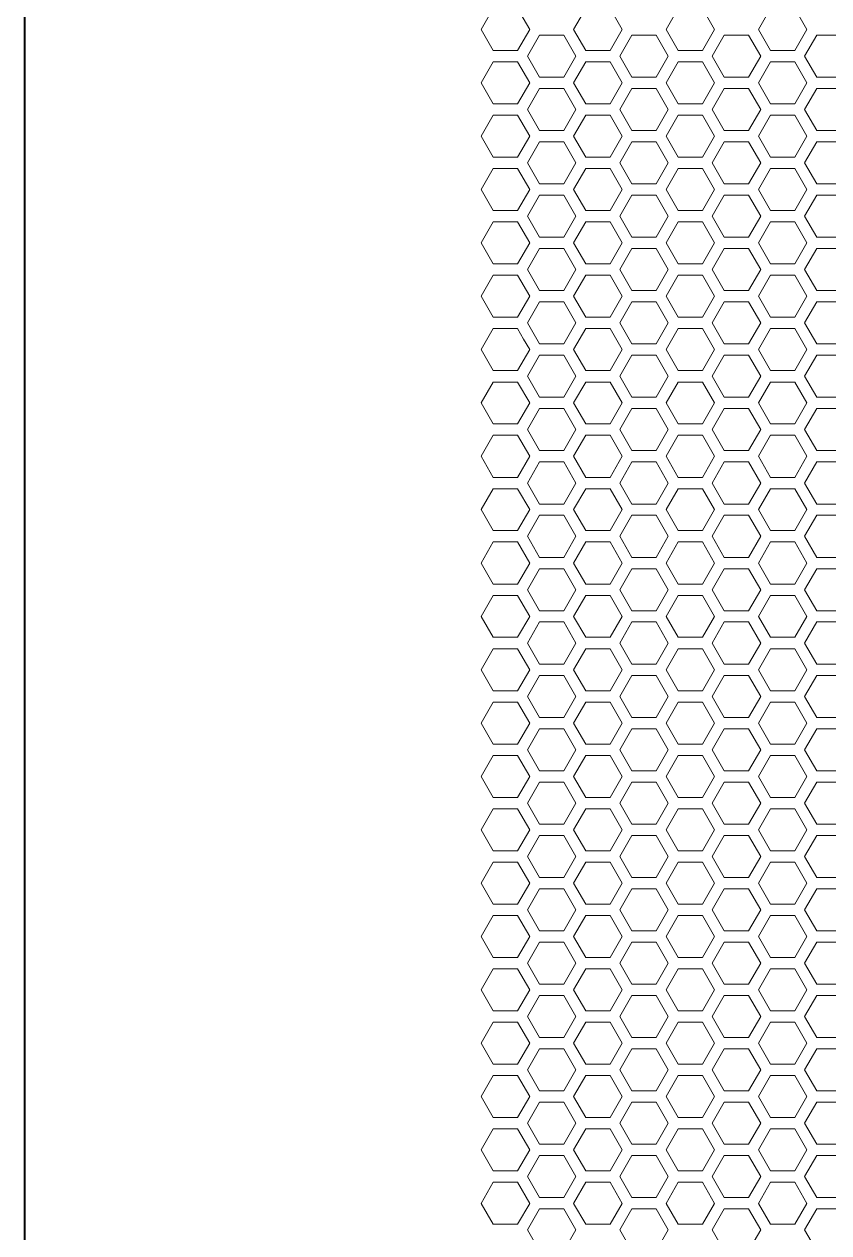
# Model space of a CAD drawing. Header units: millimetres. Extents: x 0 to 140, y -17 to 195.
# Drawn here: x 0 to 9.03, y 102.53 to 116.1 of the extents above; entities that cross this region are included whole.
import ezdxf

# ---------------------------------------------------------------- set-up
doc = ezdxf.new("R2010")
doc.units = ezdxf.units.MM
doc.layers.add('4203-42785_1_0', color=7, linetype='Continuous')

# ---------------------------------------------------------------- blocks, each defined once
blk = doc.blocks.new('a')
at = {"layer": '4203-42785_1_0', "color": 0, "linetype": 'ByBlock', "lineweight": 9}
for p, q in [((1506.926, 435.22), (1506.819, 435.035)), ((1507.246, 435.035), (1507.14, 435.22)), ((1507.739, 435.22), (1507.633, 435.035)), ((1508.06, 435.035), (1507.953, 435.22)), ((1508.553, 435.22), (1508.446, 435.035)), ((1508.873, 435.035), (1508.766, 435.22)), ((1509.366, 435.22), (1509.259, 435.035)), ((1509.686, 435.035), (1509.579, 435.22)), ((1506.819, 435.035), (1506.926, 434.851)), ((1507.14, 434.851), (1507.246, 435.035)), ((1507.633, 435.035), (1507.739, 434.851)), ((1507.953, 434.851), (1508.06, 435.035)), ((1508.446, 435.035), (1508.553, 434.851)), ((1508.766, 434.851), (1508.873, 435.035)), ((1509.259, 435.035), (1509.366, 434.851)), ((1509.579, 434.851), (1509.686, 435.035)), ((1507.333, 434.986), (1507.226, 434.801)), ((1507.546, 434.986), (1507.333, 434.986)), ((1507.653, 434.801), (1507.546, 434.986)), ((1508.146, 434.986), (1508.039, 434.801)), ((1508.36, 434.986), (1508.146, 434.986)), ((1508.466, 434.801), (1508.36, 434.986)), ((1508.959, 434.986), (1508.853, 434.801)), ((1509.173, 434.986), (1508.959, 434.986)), ((1509.28, 434.801), (1509.173, 434.986)), ((1509.773, 434.986), (1509.666, 434.801)), ((1509.986, 434.986), (1509.773, 434.986)), ((1506.926, 434.851), (1507.14, 434.851)), ((1507.739, 434.851), (1507.953, 434.851)), ((1508.553, 434.851), (1508.766, 434.851)), ((1509.366, 434.851), (1509.579, 434.851)), ((1506.926, 434.751), (1506.819, 434.566)), ((1507.14, 434.751), (1506.926, 434.751)), ((1507.246, 434.566), (1507.14, 434.751)), ((1507.226, 434.801), (1507.333, 434.616)), ((1507.546, 434.616), (1507.653, 434.801)), ((1507.739, 434.751), (1507.633, 434.566)), ((1507.953, 434.751), (1507.739, 434.751)), ((1508.06, 434.566), (1507.953, 434.751)), ((1508.039, 434.801), (1508.146, 434.616)), ((1508.36, 434.616), (1508.466, 434.801)), ((1508.553, 434.751), (1508.446, 434.566)), ((1508.766, 434.751), (1508.553, 434.751)), ((1508.873, 434.566), (1508.766, 434.751)), ((1508.853, 434.801), (1508.959, 434.616)), ((1509.173, 434.616), (1509.28, 434.801)), ((1509.366, 434.751), (1509.259, 434.566)), ((1509.579, 434.751), (1509.366, 434.751)), ((1509.686, 434.566), (1509.579, 434.751)), ((1509.666, 434.801), (1509.773, 434.616)), ((1507.333, 434.616), (1507.546, 434.616)), ((1508.146, 434.616), (1508.36, 434.616)), ((1508.959, 434.616), (1509.173, 434.616)), ((1509.773, 434.616), (1509.986, 434.616)), ((1506.819, 434.566), (1506.926, 434.381)), ((1507.14, 434.381), (1507.246, 434.566)), ((1507.333, 434.516), (1507.226, 434.331)), ((1507.546, 434.516), (1507.333, 434.516)), ((1507.653, 434.331), (1507.546, 434.516)), ((1507.633, 434.566), (1507.739, 434.381)), ((1507.953, 434.381), (1508.06, 434.566)), ((1508.146, 434.516), (1508.039, 434.331)), ((1508.36, 434.516), (1508.146, 434.516)), ((1508.466, 434.331), (1508.36, 434.516)), ((1508.446, 434.566), (1508.553, 434.381)), ((1508.766, 434.381), (1508.873, 434.566)), ((1508.959, 434.516), (1508.853, 434.331)), ((1509.173, 434.516), (1508.959, 434.516)), ((1509.28, 434.331), (1509.173, 434.516)), ((1509.259, 434.566), (1509.366, 434.381)), ((1509.579, 434.381), (1509.686, 434.566)), ((1509.773, 434.516), (1509.666, 434.331)), ((1509.986, 434.516), (1509.773, 434.516)), ((1506.926, 434.381), (1507.14, 434.381)), ((1507.226, 434.331), (1507.333, 434.146)), ((1507.546, 434.146), (1507.653, 434.331)), ((1507.739, 434.381), (1507.953, 434.381)), ((1508.039, 434.331), (1508.146, 434.146)), ((1508.36, 434.146), (1508.466, 434.331)), ((1508.553, 434.381), (1508.766, 434.381)), ((1508.853, 434.331), (1508.959, 434.146)), ((1509.173, 434.146), (1509.28, 434.331)), ((1509.366, 434.381), (1509.579, 434.381)), ((1509.666, 434.331), (1509.773, 434.146)), ((1506.926, 434.281), (1506.819, 434.096)), ((1507.14, 434.281), (1506.926, 434.281)), ((1507.246, 434.096), (1507.14, 434.281)), ((1507.739, 434.281), (1507.633, 434.096)), ((1507.953, 434.281), (1507.739, 434.281)), ((1508.06, 434.096), (1507.953, 434.281)), ((1508.553, 434.281), (1508.446, 434.096)), ((1508.766, 434.281), (1508.553, 434.281)), ((1508.873, 434.096), (1508.766, 434.281)), ((1509.366, 434.281), (1509.259, 434.096)), ((1509.579, 434.281), (1509.366, 434.281)), ((1509.686, 434.096), (1509.579, 434.281)), ((1506.819, 434.096), (1506.926, 433.911)), ((1507.14, 433.911), (1507.246, 434.096)), ((1507.333, 434.146), (1507.546, 434.146)), ((1507.633, 434.096), (1507.739, 433.911)), ((1507.953, 433.911), (1508.06, 434.096)), ((1508.146, 434.146), (1508.36, 434.146)), ((1508.446, 434.096), (1508.553, 433.911)), ((1508.766, 433.911), (1508.873, 434.096)), ((1508.959, 434.146), (1509.173, 434.146)), ((1509.259, 434.096), (1509.366, 433.911)), ((1509.579, 433.911), (1509.686, 434.096)), ((1509.773, 434.146), (1509.986, 434.146)), ((1507.333, 434.046), (1507.226, 433.862)), ((1507.546, 434.046), (1507.333, 434.046)), ((1507.653, 433.862), (1507.546, 434.046)), ((1508.146, 434.046), (1508.039, 433.862)), ((1508.36, 434.046), (1508.146, 434.046)), ((1508.466, 433.862), (1508.36, 434.046)), ((1508.959, 434.046), (1508.853, 433.862)), ((1509.173, 434.046), (1508.959, 434.046)), ((1509.28, 433.862), (1509.173, 434.046)), ((1509.773, 434.046), (1509.666, 433.862)), ((1509.986, 434.046), (1509.773, 434.046)), ((1506.926, 433.911), (1507.14, 433.911)), ((1507.739, 433.911), (1507.953, 433.911)), ((1508.553, 433.911), (1508.766, 433.911)), ((1509.366, 433.911), (1509.579, 433.911)), ((1506.926, 433.812), (1506.819, 433.627)), ((1507.14, 433.812), (1506.926, 433.812)), ((1507.246, 433.627), (1507.14, 433.812)), ((1507.226, 433.862), (1507.333, 433.677)), ((1507.546, 433.677), (1507.653, 433.862)), ((1507.739, 433.812), (1507.633, 433.627)), ((1507.953, 433.812), (1507.739, 433.812)), ((1508.06, 433.627), (1507.953, 433.812)), ((1508.039, 433.862), (1508.146, 433.677)), ((1508.36, 433.677), (1508.466, 433.862)), ((1508.553, 433.812), (1508.446, 433.627)), ((1508.766, 433.812), (1508.553, 433.812)), ((1508.873, 433.627), (1508.766, 433.812)), ((1508.853, 433.862), (1508.959, 433.677)), ((1509.173, 433.677), (1509.28, 433.862)), ((1509.366, 433.812), (1509.259, 433.627)), ((1509.579, 433.812), (1509.366, 433.812)), ((1509.686, 433.627), (1509.579, 433.812)), ((1509.666, 433.862), (1509.773, 433.677)), ((1507.333, 433.677), (1507.546, 433.677)), ((1508.146, 433.677), (1508.36, 433.677)), ((1508.959, 433.677), (1509.173, 433.677)), ((1509.773, 433.677), (1509.986, 433.677)), ((1506.819, 433.627), (1506.926, 433.442)), ((1507.14, 433.442), (1507.246, 433.627)), ((1507.333, 433.577), (1507.226, 433.392)), ((1507.546, 433.577), (1507.333, 433.577)), ((1507.653, 433.392), (1507.546, 433.577)), ((1507.633, 433.627), (1507.739, 433.442)), ((1507.953, 433.442), (1508.06, 433.627)), ((1508.146, 433.577), (1508.039, 433.392)), ((1508.36, 433.577), (1508.146, 433.577)), ((1508.466, 433.392), (1508.36, 433.577)), ((1508.446, 433.627), (1508.553, 433.442)), ((1508.766, 433.442), (1508.873, 433.627)), ((1508.959, 433.577), (1508.853, 433.392)), ((1509.173, 433.577), (1508.959, 433.577)), ((1509.28, 433.392), (1509.173, 433.577)), ((1509.259, 433.627), (1509.366, 433.442)), ((1509.579, 433.442), (1509.686, 433.627)), ((1509.773, 433.577), (1509.666, 433.392)), ((1509.986, 433.577), (1509.773, 433.577)), ((1506.926, 433.442), (1507.14, 433.442)), ((1507.739, 433.442), (1507.953, 433.442)), ((1508.553, 433.442), (1508.766, 433.442)), ((1509.366, 433.442), (1509.579, 433.442)), ((1506.926, 433.342), (1506.819, 433.157)), ((1507.14, 433.342), (1506.926, 433.342)), ((1507.246, 433.157), (1507.14, 433.342)), ((1507.226, 433.392), (1507.333, 433.207)), ((1507.546, 433.207), (1507.653, 433.392)), ((1507.739, 433.342), (1507.633, 433.157)), ((1507.953, 433.342), (1507.739, 433.342)), ((1508.06, 433.157), (1507.953, 433.342)), ((1508.039, 433.392), (1508.146, 433.207)), ((1508.36, 433.207), (1508.466, 433.392)), ((1508.553, 433.342), (1508.446, 433.157)), ((1508.766, 433.342), (1508.553, 433.342)), ((1508.873, 433.157), (1508.766, 433.342)), ((1508.853, 433.392), (1508.959, 433.207)), ((1509.173, 433.207), (1509.28, 433.392)), ((1509.366, 433.342), (1509.259, 433.157)), ((1509.579, 433.342), (1509.366, 433.342)), ((1509.686, 433.157), (1509.579, 433.342)), ((1509.666, 433.392), (1509.773, 433.207)), ((1506.819, 433.157), (1506.926, 432.972)), ((1507.14, 432.972), (1507.246, 433.157)), ((1507.333, 433.207), (1507.546, 433.207)), ((1507.633, 433.157), (1507.739, 432.972)), ((1507.953, 432.972), (1508.06, 433.157)), ((1508.146, 433.207), (1508.36, 433.207)), ((1508.446, 433.157), (1508.553, 432.972)), ((1508.766, 432.972), (1508.873, 433.157)), ((1508.959, 433.207), (1509.173, 433.207)), ((1509.259, 433.157), (1509.366, 432.972)), ((1509.579, 432.972), (1509.686, 433.157)), ((1509.773, 433.207), (1509.986, 433.207)), ((1507.333, 433.107), (1507.226, 432.922)), ((1507.546, 433.107), (1507.333, 433.107)), ((1507.653, 432.922), (1507.546, 433.107)), ((1508.146, 433.107), (1508.039, 432.922)), ((1508.36, 433.107), (1508.146, 433.107)), ((1508.466, 432.922), (1508.36, 433.107)), ((1508.959, 433.107), (1508.853, 432.922)), ((1509.173, 433.107), (1508.959, 433.107)), ((1509.28, 432.922), (1509.173, 433.107)), ((1509.773, 433.107), (1509.666, 432.922)), ((1509.986, 433.107), (1509.773, 433.107)), ((1506.926, 432.972), (1507.14, 432.972)), ((1507.226, 432.922), (1507.333, 432.738)), ((1507.546, 432.738), (1507.653, 432.922)), ((1507.739, 432.972), (1507.953, 432.972)), ((1508.039, 432.922), (1508.146, 432.738)), ((1508.36, 432.738), (1508.466, 432.922)), ((1508.553, 432.972), (1508.766, 432.972)), ((1508.853, 432.922), (1508.959, 432.738)), ((1509.173, 432.738), (1509.28, 432.922)), ((1509.366, 432.972), (1509.579, 432.972)), ((1509.666, 432.922), (1509.773, 432.738)), ((1506.926, 432.873), (1506.819, 432.688)), ((1507.14, 432.873), (1506.926, 432.873)), ((1507.246, 432.688), (1507.14, 432.873)), ((1507.739, 432.873), (1507.633, 432.688)), ((1507.953, 432.873), (1507.739, 432.873)), ((1508.06, 432.688), (1507.953, 432.873)), ((1508.553, 432.873), (1508.446, 432.688)), ((1508.766, 432.873), (1508.553, 432.873)), ((1508.873, 432.688), (1508.766, 432.873)), ((1509.366, 432.873), (1509.259, 432.688)), ((1509.579, 432.873), (1509.366, 432.873)), ((1509.686, 432.688), (1509.579, 432.873)), ((1507.333, 432.738), (1507.546, 432.738)), ((1508.146, 432.738), (1508.36, 432.738)), ((1508.959, 432.738), (1509.173, 432.738)), ((1509.773, 432.738), (1509.986, 432.738)), ((1506.819, 432.688), (1506.926, 432.503)), ((1507.14, 432.503), (1507.246, 432.688)), ((1507.333, 432.638), (1507.226, 432.453)), ((1507.546, 432.638), (1507.333, 432.638)), ((1507.653, 432.453), (1507.546, 432.638)), ((1507.633, 432.688), (1507.739, 432.503)), ((1507.953, 432.503), (1508.06, 432.688)), ((1508.146, 432.638), (1508.039, 432.453)), ((1508.36, 432.638), (1508.146, 432.638)), ((1508.466, 432.453), (1508.36, 432.638)), ((1508.446, 432.688), (1508.553, 432.503)), ((1508.766, 432.503), (1508.873, 432.688)), ((1508.959, 432.638), (1508.853, 432.453)), ((1509.173, 432.638), (1508.959, 432.638)), ((1509.28, 432.453), (1509.173, 432.638)), ((1509.259, 432.688), (1509.366, 432.503)), ((1509.579, 432.503), (1509.686, 432.688)), ((1509.773, 432.638), (1509.666, 432.453)), ((1509.986, 432.638), (1509.773, 432.638)), ((1506.926, 432.503), (1507.14, 432.503)), ((1507.739, 432.503), (1507.953, 432.503)), ((1508.553, 432.503), (1508.766, 432.503)), ((1509.366, 432.503), (1509.579, 432.503)), ((1506.926, 432.403), (1506.819, 432.218)), ((1507.14, 432.403), (1506.926, 432.403)), ((1507.193, 432.311), (1507.14, 432.403)), ((1507.226, 432.453), (1507.333, 432.268)), ((1507.546, 432.268), (1507.653, 432.453)), ((1507.739, 432.403), (1507.633, 432.218)), ((1507.953, 432.403), (1507.739, 432.403)), ((1508.06, 432.218), (1507.953, 432.403)), ((1508.039, 432.453), (1508.146, 432.268)), ((1508.36, 432.268), (1508.466, 432.453)), ((1508.553, 432.403), (1508.446, 432.218)), ((1508.766, 432.403), (1508.553, 432.403)), ((1508.873, 432.218), (1508.766, 432.403)), ((1508.853, 432.453), (1508.959, 432.268)), ((1509.173, 432.268), (1509.28, 432.453)), ((1509.366, 432.403), (1509.259, 432.218)), ((1509.579, 432.403), (1509.366, 432.403)), ((1509.686, 432.218), (1509.579, 432.403)), ((1509.666, 432.453), (1509.773, 432.268)), ((1507.246, 432.218), (1507.193, 432.311)), ((1506.819, 432.218), (1506.926, 432.033)), ((1507.14, 432.033), (1507.246, 432.218)), ((1507.333, 432.168), (1507.226, 431.983)), ((1507.333, 432.268), (1507.546, 432.268)), ((1507.546, 432.168), (1507.333, 432.168)), ((1507.653, 431.983), (1507.546, 432.168)), ((1507.633, 432.218), (1507.739, 432.033)), ((1507.953, 432.033), (1508.06, 432.218)), ((1508.146, 432.168), (1508.039, 431.983)), ((1508.146, 432.268), (1508.36, 432.268)), ((1508.36, 432.168), (1508.146, 432.168)), ((1508.466, 431.983), (1508.36, 432.168)), ((1508.446, 432.218), (1508.553, 432.033)), ((1508.766, 432.033), (1508.873, 432.218)), ((1508.959, 432.168), (1508.853, 431.983)), ((1508.959, 432.268), (1509.173, 432.268)), ((1509.173, 432.168), (1508.959, 432.168)), ((1509.28, 431.983), (1509.173, 432.168)), ((1509.259, 432.218), (1509.366, 432.033)), ((1509.579, 432.033), (1509.686, 432.218)), ((1509.773, 432.168), (1509.666, 431.983)), ((1509.773, 432.268), (1509.986, 432.268)), ((1509.986, 432.168), (1509.773, 432.168)), ((1506.926, 432.033), (1507.14, 432.033)), ((1507.226, 431.983), (1507.333, 431.799)), ((1507.546, 431.799), (1507.653, 431.983)), ((1507.739, 432.033), (1507.953, 432.033)), ((1508.039, 431.983), (1508.146, 431.799)), ((1508.36, 431.799), (1508.466, 431.983)), ((1508.553, 432.033), (1508.766, 432.033)), ((1508.853, 431.983), (1508.959, 431.799)), ((1509.173, 431.799), (1509.28, 431.983)), ((1509.366, 432.033), (1509.579, 432.033)), ((1509.666, 431.983), (1509.773, 431.799)), ((1506.926, 431.933), (1506.819, 431.749)), ((1507.14, 431.933), (1506.926, 431.933)), ((1507.246, 431.749), (1507.14, 431.933)), ((1507.739, 431.933), (1507.633, 431.749)), ((1507.953, 431.933), (1507.739, 431.933)), ((1508.06, 431.749), (1507.953, 431.933)), ((1508.553, 431.933), (1508.446, 431.749)), ((1508.766, 431.933), (1508.553, 431.933)), ((1508.873, 431.749), (1508.766, 431.933)), ((1509.366, 431.933), (1509.259, 431.749)), ((1509.579, 431.933), (1509.366, 431.933)), ((1509.686, 431.749), (1509.579, 431.933)), ((1506.819, 431.749), (1506.926, 431.564)), ((1507.14, 431.564), (1507.246, 431.749)), ((1507.333, 431.799), (1507.546, 431.799)), ((1507.633, 431.749), (1507.739, 431.564)), ((1507.953, 431.564), (1508.06, 431.749)), ((1508.146, 431.799), (1508.36, 431.799)), ((1508.446, 431.749), (1508.553, 431.564)), ((1508.766, 431.564), (1508.873, 431.749)), ((1508.959, 431.799), (1509.173, 431.799)), ((1509.259, 431.749), (1509.366, 431.564)), ((1509.579, 431.564), (1509.686, 431.749)), ((1509.773, 431.799), (1509.986, 431.799)), ((1507.333, 431.699), (1507.226, 431.514)), ((1507.546, 431.699), (1507.333, 431.699)), ((1507.653, 431.514), (1507.546, 431.699)), ((1508.146, 431.699), (1508.039, 431.514)), ((1508.36, 431.699), (1508.146, 431.699)), ((1508.466, 431.514), (1508.36, 431.699)), ((1508.959, 431.699), (1508.853, 431.514)), ((1509.173, 431.699), (1508.959, 431.699)), ((1509.28, 431.514), (1509.173, 431.699)), ((1509.773, 431.699), (1509.666, 431.514)), ((1509.986, 431.699), (1509.773, 431.699)), ((1506.926, 431.564), (1507.14, 431.564)), ((1507.739, 431.564), (1507.953, 431.564)), ((1508.553, 431.564), (1508.766, 431.564)), ((1509.366, 431.564), (1509.579, 431.564)), ((1506.926, 431.464), (1506.819, 431.279)), ((1507.14, 431.464), (1506.926, 431.464)), ((1507.246, 431.279), (1507.14, 431.464)), ((1507.226, 431.514), (1507.333, 431.329)), ((1507.546, 431.329), (1507.653, 431.514)), ((1507.739, 431.464), (1507.633, 431.279)), ((1507.953, 431.464), (1507.739, 431.464)), ((1508.06, 431.279), (1507.953, 431.464)), ((1508.039, 431.514), (1508.146, 431.329)), ((1508.36, 431.329), (1508.466, 431.514)), ((1508.553, 431.464), (1508.446, 431.279)), ((1508.766, 431.464), (1508.553, 431.464)), ((1508.873, 431.279), (1508.766, 431.464)), ((1508.853, 431.514), (1508.959, 431.329)), ((1509.173, 431.329), (1509.28, 431.514)), ((1509.366, 431.464), (1509.259, 431.279)), ((1509.579, 431.464), (1509.366, 431.464)), ((1509.686, 431.279), (1509.579, 431.464)), ((1509.666, 431.514), (1509.773, 431.329)), ((1507.333, 431.329), (1507.546, 431.329)), ((1508.146, 431.329), (1508.36, 431.329)), ((1508.959, 431.329), (1509.173, 431.329)), ((1509.773, 431.329), (1509.986, 431.329)), ((1506.819, 431.279), (1506.926, 431.094)), ((1507.14, 431.094), (1507.246, 431.279)), ((1507.333, 431.229), (1507.226, 431.044)), ((1507.546, 431.229), (1507.333, 431.229)), ((1507.653, 431.044), (1507.546, 431.229)), ((1507.633, 431.279), (1507.739, 431.094)), ((1507.953, 431.094), (1508.06, 431.279)), ((1508.146, 431.229), (1508.039, 431.044)), ((1508.36, 431.229), (1508.146, 431.229)), ((1508.466, 431.044), (1508.36, 431.229)), ((1508.446, 431.279), (1508.553, 431.094)), ((1508.766, 431.094), (1508.873, 431.279)), ((1508.959, 431.229), (1508.853, 431.044)), ((1509.173, 431.229), (1508.959, 431.229)), ((1509.28, 431.044), (1509.173, 431.229)), ((1509.259, 431.279), (1509.366, 431.094)), ((1509.579, 431.094), (1509.686, 431.279)), ((1509.773, 431.229), (1509.666, 431.044)), ((1509.986, 431.229), (1509.773, 431.229)), ((1506.926, 430.994), (1506.819, 430.81)), ((1506.926, 431.094), (1507.14, 431.094)), ((1507.14, 430.994), (1506.926, 430.994)), ((1507.246, 430.81), (1507.14, 430.994)), ((1507.226, 431.044), (1507.333, 430.859)), ((1507.546, 430.859), (1507.653, 431.044)), ((1507.739, 430.994), (1507.633, 430.81)), ((1507.739, 431.094), (1507.953, 431.094)), ((1507.953, 430.994), (1507.739, 430.994)), ((1508.06, 430.81), (1507.953, 430.994)), ((1508.039, 431.044), (1508.146, 430.859)), ((1508.36, 430.859), (1508.466, 431.044)), ((1508.553, 430.994), (1508.446, 430.81)), ((1508.553, 431.094), (1508.766, 431.094)), ((1508.766, 430.994), (1508.553, 430.994)), ((1508.873, 430.81), (1508.766, 430.994)), ((1508.853, 431.044), (1508.959, 430.859)), ((1509.173, 430.859), (1509.28, 431.044)), ((1509.366, 430.994), (1509.259, 430.81)), ((1509.366, 431.094), (1509.579, 431.094)), ((1509.579, 430.994), (1509.366, 430.994)), ((1509.686, 430.81), (1509.579, 430.994)), ((1509.666, 431.044), (1509.773, 430.859)), ((1506.819, 430.81), (1506.926, 430.625)), ((1507.14, 430.625), (1507.246, 430.81)), ((1507.333, 430.859), (1507.546, 430.859)), ((1507.633, 430.81), (1507.739, 430.625)), ((1507.953, 430.625), (1508.06, 430.81)), ((1508.146, 430.859), (1508.36, 430.859)), ((1508.446, 430.81), (1508.553, 430.625)), ((1508.766, 430.625), (1508.873, 430.81)), ((1508.959, 430.859), (1509.173, 430.859)), ((1509.259, 430.81), (1509.366, 430.625)), ((1509.579, 430.625), (1509.686, 430.81)), ((1509.773, 430.859), (1509.986, 430.859)), ((1507.333, 430.76), (1507.226, 430.575)), ((1507.546, 430.76), (1507.333, 430.76)), ((1507.653, 430.575), (1507.546, 430.76)), ((1508.146, 430.76), (1508.039, 430.575)), ((1508.36, 430.76), (1508.146, 430.76)), ((1508.466, 430.575), (1508.36, 430.76)), ((1508.959, 430.76), (1508.853, 430.575)), ((1509.173, 430.76), (1508.959, 430.76)), ((1509.28, 430.575), (1509.173, 430.76)), ((1509.773, 430.76), (1509.666, 430.575)), ((1509.986, 430.76), (1509.773, 430.76)), ((1506.926, 430.625), (1507.14, 430.625)), ((1507.226, 430.575), (1507.333, 430.39)), ((1507.546, 430.39), (1507.653, 430.575)), ((1507.739, 430.625), (1507.953, 430.625)), ((1508.039, 430.575), (1508.146, 430.39)), ((1508.36, 430.39), (1508.466, 430.575)), ((1508.553, 430.625), (1508.766, 430.625)), ((1508.853, 430.575), (1508.959, 430.39)), ((1509.173, 430.39), (1509.28, 430.575)), ((1509.366, 430.625), (1509.579, 430.625)), ((1509.666, 430.575), (1509.773, 430.39)), ((1506.926, 430.525), (1506.819, 430.34)), ((1507.14, 430.525), (1506.926, 430.525)), ((1507.246, 430.34), (1507.14, 430.525)), ((1507.739, 430.525), (1507.633, 430.34)), ((1507.953, 430.525), (1507.739, 430.525)), ((1508.06, 430.34), (1507.953, 430.525)), ((1508.553, 430.525), (1508.446, 430.34)), ((1508.766, 430.525), (1508.553, 430.525)), ((1508.873, 430.34), (1508.766, 430.525)), ((1509.366, 430.525), (1509.259, 430.34)), ((1509.579, 430.525), (1509.366, 430.525)), ((1509.686, 430.34), (1509.579, 430.525)), ((1507.333, 430.39), (1507.546, 430.39)), ((1508.146, 430.39), (1508.36, 430.39)), ((1508.959, 430.39), (1509.173, 430.39)), ((1509.773, 430.39), (1509.986, 430.39)), ((1506.819, 430.34), (1506.926, 430.155)), ((1507.14, 430.155), (1507.246, 430.34)), ((1507.333, 430.29), (1507.226, 430.105)), ((1507.546, 430.29), (1507.333, 430.29)), ((1507.653, 430.105), (1507.546, 430.29)), ((1507.633, 430.34), (1507.739, 430.155)), ((1507.953, 430.155), (1508.06, 430.34)), ((1508.146, 430.29), (1508.039, 430.105)), ((1508.36, 430.29), (1508.146, 430.29)), ((1508.466, 430.105), (1508.36, 430.29)), ((1508.446, 430.34), (1508.553, 430.155)), ((1508.766, 430.155), (1508.873, 430.34)), ((1508.959, 430.29), (1508.853, 430.105)), ((1509.173, 430.29), (1508.959, 430.29)), ((1509.28, 430.105), (1509.173, 430.29)), ((1509.259, 430.34), (1509.366, 430.155)), ((1509.579, 430.155), (1509.686, 430.34)), ((1509.773, 430.29), (1509.666, 430.105)), ((1509.986, 430.29), (1509.773, 430.29)), ((1506.926, 430.155), (1507.14, 430.155)), ((1507.739, 430.155), (1507.953, 430.155)), ((1508.553, 430.155), (1508.766, 430.155)), ((1509.366, 430.155), (1509.579, 430.155)), ((1506.926, 430.055), (1506.819, 429.87)), ((1507.14, 430.055), (1506.926, 430.055)), ((1507.246, 429.87), (1507.14, 430.055)), ((1507.226, 430.105), (1507.333, 429.92)), ((1507.546, 429.92), (1507.653, 430.105)), ((1507.739, 430.055), (1507.633, 429.87)), ((1507.953, 430.055), (1507.739, 430.055)), ((1508.06, 429.87), (1507.953, 430.055)), ((1508.039, 430.105), (1508.146, 429.92)), ((1508.36, 429.92), (1508.466, 430.105)), ((1508.553, 430.055), (1508.446, 429.87)), ((1508.766, 430.055), (1508.553, 430.055)), ((1508.873, 429.87), (1508.766, 430.055)), ((1508.853, 430.105), (1508.959, 429.92)), ((1509.173, 429.92), (1509.28, 430.105)), ((1509.366, 430.055), (1509.259, 429.87)), ((1509.579, 430.055), (1509.366, 430.055)), ((1509.686, 429.87), (1509.579, 430.055)), ((1509.666, 430.105), (1509.773, 429.92)), ((1506.819, 429.87), (1506.926, 429.686)), ((1507.14, 429.686), (1507.246, 429.87)), ((1507.333, 429.92), (1507.546, 429.92)), ((1507.633, 429.87), (1507.739, 429.686)), ((1507.953, 429.686), (1508.06, 429.87)), ((1508.146, 429.92), (1508.36, 429.92)), ((1508.446, 429.87), (1508.553, 429.686)), ((1508.766, 429.686), (1508.873, 429.87)), ((1508.959, 429.92), (1509.173, 429.92)), ((1509.259, 429.87), (1509.366, 429.686)), ((1509.579, 429.686), (1509.686, 429.87)), ((1509.773, 429.92), (1509.986, 429.92)), ((1507.333, 429.821), (1507.226, 429.636)), ((1507.546, 429.821), (1507.333, 429.821)), ((1507.653, 429.636), (1507.546, 429.821)), ((1508.146, 429.821), (1508.039, 429.636)), ((1508.36, 429.821), (1508.146, 429.821)), ((1508.466, 429.636), (1508.36, 429.821)), ((1508.959, 429.821), (1508.853, 429.636)), ((1509.173, 429.821), (1508.959, 429.821)), ((1509.28, 429.636), (1509.173, 429.821)), ((1509.773, 429.821), (1509.666, 429.636)), ((1509.986, 429.821), (1509.773, 429.821)), ((1506.926, 429.686), (1507.14, 429.686)), ((1507.226, 429.636), (1507.333, 429.451)), ((1507.546, 429.451), (1507.653, 429.636)), ((1507.739, 429.686), (1507.953, 429.686)), ((1508.039, 429.636), (1508.146, 429.451)), ((1508.36, 429.451), (1508.466, 429.636)), ((1508.553, 429.686), (1508.766, 429.686)), ((1508.853, 429.636), (1508.959, 429.451)), ((1509.173, 429.451), (1509.28, 429.636)), ((1509.366, 429.686), (1509.579, 429.686)), ((1509.666, 429.636), (1509.773, 429.451)), ((1506.926, 429.586), (1506.819, 429.401)), ((1507.14, 429.586), (1506.926, 429.586)), ((1507.246, 429.401), (1507.14, 429.586)), ((1507.739, 429.586), (1507.633, 429.401)), ((1507.953, 429.586), (1507.739, 429.586)), ((1508.06, 429.401), (1507.953, 429.586)), ((1508.553, 429.586), (1508.446, 429.401)), ((1508.766, 429.586), (1508.553, 429.586)), ((1508.873, 429.401), (1508.766, 429.586)), ((1509.366, 429.586), (1509.259, 429.401)), ((1509.579, 429.586), (1509.366, 429.586)), ((1509.686, 429.401), (1509.579, 429.586)), ((1506.819, 429.401), (1506.926, 429.216)), ((1507.14, 429.216), (1507.246, 429.401)), ((1507.333, 429.451), (1507.546, 429.451)), ((1507.633, 429.401), (1507.739, 429.216)), ((1507.953, 429.216), (1508.06, 429.401)), ((1508.146, 429.451), (1508.36, 429.451)), ((1508.446, 429.401), (1508.553, 429.216)), ((1508.766, 429.216), (1508.873, 429.401)), ((1508.959, 429.451), (1509.173, 429.451)), ((1509.259, 429.401), (1509.366, 429.216)), ((1509.579, 429.216), (1509.686, 429.401)), ((1509.773, 429.451), (1509.986, 429.451)), ((1507.333, 429.351), (1507.226, 429.166)), ((1507.546, 429.351), (1507.333, 429.351)), ((1507.653, 429.166), (1507.546, 429.351)), ((1508.146, 429.351), (1508.039, 429.166)), ((1508.36, 429.351), (1508.146, 429.351)), ((1508.466, 429.166), (1508.36, 429.351)), ((1508.959, 429.351), (1508.853, 429.166)), ((1509.173, 429.351), (1508.959, 429.351)), ((1509.28, 429.166), (1509.173, 429.351)), ((1509.773, 429.351), (1509.666, 429.166)), ((1509.986, 429.351), (1509.773, 429.351)), ((1506.926, 429.216), (1507.14, 429.216)), ((1507.739, 429.216), (1507.953, 429.216)), ((1508.553, 429.216), (1508.766, 429.216)), ((1509.366, 429.216), (1509.579, 429.216)), ((1506.926, 429.116), (1506.819, 428.931)), ((1507.14, 429.116), (1506.926, 429.116)), ((1507.246, 428.931), (1507.14, 429.116)), ((1507.226, 429.166), (1507.333, 428.981)), ((1507.546, 428.981), (1507.653, 429.166)), ((1507.739, 429.116), (1507.633, 428.931)), ((1507.953, 429.116), (1507.739, 429.116)), ((1508.06, 428.931), (1507.953, 429.116)), ((1508.039, 429.166), (1508.146, 428.981)), ((1508.36, 428.981), (1508.466, 429.166)), ((1508.553, 429.116), (1508.446, 428.931)), ((1508.766, 429.116), (1508.553, 429.116)), ((1508.873, 428.931), (1508.766, 429.116)), ((1508.853, 429.166), (1508.959, 428.981)), ((1509.173, 428.981), (1509.28, 429.166)), ((1509.366, 429.116), (1509.259, 428.931)), ((1509.579, 429.116), (1509.366, 429.116)), ((1509.686, 428.931), (1509.579, 429.116)), ((1509.666, 429.166), (1509.773, 428.981)), ((1507.333, 428.981), (1507.546, 428.981)), ((1508.146, 428.981), (1508.36, 428.981)), ((1508.959, 428.981), (1509.173, 428.981)), ((1509.773, 428.981), (1509.986, 428.981)), ((1506.819, 428.931), (1506.926, 428.746)), ((1507.14, 428.746), (1507.246, 428.931)), ((1507.333, 428.881), (1507.226, 428.697)), ((1507.546, 428.881), (1507.333, 428.881)), ((1507.653, 428.697), (1507.546, 428.881)), ((1507.633, 428.931), (1507.739, 428.746)), ((1507.953, 428.746), (1508.06, 428.931)), ((1508.146, 428.881), (1508.039, 428.697)), ((1508.36, 428.881), (1508.146, 428.881)), ((1508.466, 428.697), (1508.36, 428.881)), ((1508.446, 428.931), (1508.553, 428.746)), ((1508.766, 428.746), (1508.873, 428.931)), ((1508.959, 428.881), (1508.853, 428.697)), ((1509.173, 428.881), (1508.959, 428.881)), ((1509.28, 428.697), (1509.173, 428.881)), ((1509.259, 428.931), (1509.366, 428.746)), ((1509.579, 428.746), (1509.686, 428.931)), ((1509.773, 428.881), (1509.666, 428.697)), ((1509.986, 428.881), (1509.773, 428.881)), ((1506.926, 428.746), (1507.14, 428.746)), ((1507.226, 428.697), (1507.333, 428.512)), ((1507.546, 428.512), (1507.653, 428.697)), ((1507.739, 428.746), (1507.953, 428.746)), ((1508.039, 428.697), (1508.146, 428.512)), ((1508.36, 428.512), (1508.466, 428.697)), ((1508.553, 428.746), (1508.766, 428.746)), ((1508.853, 428.697), (1508.959, 428.512)), ((1509.173, 428.512), (1509.28, 428.697)), ((1509.366, 428.746), (1509.579, 428.746)), ((1509.666, 428.697), (1509.773, 428.512)), ((1506.926, 428.647), (1506.819, 428.462)), ((1507.14, 428.647), (1506.926, 428.647)), ((1507.246, 428.462), (1507.14, 428.647)), ((1507.739, 428.647), (1507.633, 428.462)), ((1507.953, 428.647), (1507.739, 428.647)), ((1508.06, 428.462), (1507.953, 428.647)), ((1508.553, 428.647), (1508.446, 428.462)), ((1508.766, 428.647), (1508.553, 428.647)), ((1508.873, 428.462), (1508.766, 428.647)), ((1509.366, 428.647), (1509.259, 428.462)), ((1509.579, 428.647), (1509.366, 428.647)), ((1509.686, 428.462), (1509.579, 428.647)), ((1506.819, 428.462), (1506.926, 428.277)), ((1507.14, 428.277), (1507.246, 428.462)), ((1507.333, 428.512), (1507.546, 428.512)), ((1507.633, 428.462), (1507.739, 428.277)), ((1507.953, 428.277), (1508.06, 428.462)), ((1508.146, 428.512), (1508.36, 428.512)), ((1508.446, 428.462), (1508.553, 428.277)), ((1508.766, 428.277), (1508.873, 428.462)), ((1508.959, 428.512), (1509.173, 428.512)), ((1509.259, 428.462), (1509.366, 428.277)), ((1509.579, 428.277), (1509.686, 428.462)), ((1509.773, 428.512), (1509.986, 428.512)), ((1507.333, 428.412), (1507.226, 428.227)), ((1507.546, 428.412), (1507.333, 428.412)), ((1507.653, 428.227), (1507.546, 428.412)), ((1508.146, 428.412), (1508.039, 428.227)), ((1508.36, 428.412), (1508.146, 428.412)), ((1508.466, 428.227), (1508.36, 428.412)), ((1508.959, 428.412), (1508.853, 428.227)), ((1509.173, 428.412), (1508.959, 428.412)), ((1509.28, 428.227), (1509.173, 428.412)), ((1509.773, 428.412), (1509.666, 428.227)), ((1509.986, 428.412), (1509.773, 428.412)), ((1506.926, 428.277), (1507.14, 428.277)), ((1507.226, 428.227), (1507.333, 428.042)), ((1507.546, 428.042), (1507.653, 428.227)), ((1507.739, 428.277), (1507.953, 428.277)), ((1508.039, 428.227), (1508.146, 428.042)), ((1508.36, 428.042), (1508.466, 428.227)), ((1508.553, 428.277), (1508.766, 428.277)), ((1508.853, 428.227), (1508.959, 428.042)), ((1509.173, 428.042), (1509.28, 428.227)), ((1509.366, 428.277), (1509.579, 428.277)), ((1509.666, 428.227), (1509.773, 428.042)), ((1506.926, 428.177), (1506.819, 427.992)), ((1507.14, 428.177), (1506.926, 428.177)), ((1507.246, 427.992), (1507.14, 428.177)), ((1507.739, 428.177), (1507.633, 427.992)), ((1507.953, 428.177), (1507.739, 428.177)), ((1508.06, 427.992), (1507.953, 428.177)), ((1508.553, 428.177), (1508.446, 427.992)), ((1508.766, 428.177), (1508.553, 428.177)), ((1508.873, 427.992), (1508.766, 428.177)), ((1509.366, 428.177), (1509.259, 427.992)), ((1509.579, 428.177), (1509.366, 428.177)), ((1509.686, 427.992), (1509.579, 428.177)), ((1507.333, 428.042), (1507.546, 428.042)), ((1508.146, 428.042), (1508.36, 428.042)), ((1508.959, 428.042), (1509.173, 428.042)), ((1509.773, 428.042), (1509.986, 428.042)), ((1506.819, 427.992), (1506.926, 427.807)), ((1507.14, 427.807), (1507.246, 427.992)), ((1507.333, 427.942), (1507.226, 427.757)), ((1507.546, 427.942), (1507.333, 427.942)), ((1507.653, 427.757), (1507.546, 427.942)), ((1507.633, 427.992), (1507.739, 427.807)), ((1507.953, 427.807), (1508.06, 427.992)), ((1508.146, 427.942), (1508.039, 427.757)), ((1508.36, 427.942), (1508.146, 427.942)), ((1508.466, 427.757), (1508.36, 427.942)), ((1508.446, 427.992), (1508.553, 427.807)), ((1508.766, 427.807), (1508.873, 427.992)), ((1508.959, 427.942), (1508.853, 427.757)), ((1509.173, 427.942), (1508.959, 427.942)), ((1509.28, 427.757), (1509.173, 427.942)), ((1509.259, 427.992), (1509.366, 427.807)), ((1509.579, 427.807), (1509.686, 427.992)), ((1509.773, 427.942), (1509.666, 427.757)), ((1509.986, 427.942), (1509.773, 427.942)), ((1506.926, 427.807), (1507.14, 427.807)), ((1507.739, 427.807), (1507.953, 427.807)), ((1508.553, 427.807), (1508.766, 427.807)), ((1509.366, 427.807), (1509.579, 427.807)), ((1506.926, 427.708), (1506.819, 427.523)), ((1507.14, 427.708), (1506.926, 427.708)), ((1507.246, 427.523), (1507.14, 427.708)), ((1507.226, 427.757), (1507.333, 427.573)), ((1507.546, 427.573), (1507.653, 427.757)), ((1507.739, 427.708), (1507.633, 427.523)), ((1507.953, 427.708), (1507.739, 427.708)), ((1508.06, 427.523), (1507.953, 427.708)), ((1508.039, 427.757), (1508.146, 427.573)), ((1508.36, 427.573), (1508.466, 427.757)), ((1508.553, 427.708), (1508.446, 427.523)), ((1508.766, 427.708), (1508.553, 427.708)), ((1508.873, 427.523), (1508.766, 427.708)), ((1508.853, 427.757), (1508.959, 427.573)), ((1509.173, 427.573), (1509.28, 427.757)), ((1509.366, 427.708), (1509.259, 427.523)), ((1509.579, 427.708), (1509.366, 427.708)), ((1509.686, 427.523), (1509.579, 427.708)), ((1509.666, 427.757), (1509.773, 427.573)), ((1506.819, 427.523), (1506.926, 427.338)), ((1507.14, 427.338), (1507.246, 427.523)), ((1507.333, 427.573), (1507.546, 427.573)), ((1507.633, 427.523), (1507.739, 427.338)), ((1507.953, 427.338), (1508.06, 427.523)), ((1508.146, 427.573), (1508.36, 427.573)), ((1508.446, 427.523), (1508.553, 427.338)), ((1508.766, 427.338), (1508.873, 427.523)), ((1508.959, 427.573), (1509.173, 427.573)), ((1509.259, 427.523), (1509.366, 427.338)), ((1509.579, 427.338), (1509.686, 427.523)), ((1509.773, 427.573), (1509.986, 427.573)), ((1507.333, 427.473), (1507.226, 427.288)), ((1507.546, 427.473), (1507.333, 427.473)), ((1507.653, 427.288), (1507.546, 427.473)), ((1508.146, 427.473), (1508.039, 427.288)), ((1508.36, 427.473), (1508.146, 427.473)), ((1508.466, 427.288), (1508.36, 427.473)), ((1508.959, 427.473), (1508.853, 427.288)), ((1509.173, 427.473), (1508.959, 427.473)), ((1509.28, 427.288), (1509.173, 427.473)), ((1509.773, 427.473), (1509.666, 427.288)), ((1509.986, 427.473), (1509.773, 427.473)), ((1506.926, 427.338), (1507.14, 427.338)), ((1507.226, 427.288), (1507.333, 427.103)), ((1507.546, 427.103), (1507.653, 427.288)), ((1507.739, 427.338), (1507.953, 427.338)), ((1508.039, 427.288), (1508.146, 427.103)), ((1508.36, 427.103), (1508.466, 427.288)), ((1508.553, 427.338), (1508.766, 427.338)), ((1508.853, 427.288), (1508.959, 427.103)), ((1509.173, 427.103), (1509.28, 427.288)), ((1509.366, 427.338), (1509.579, 427.338)), ((1509.666, 427.288), (1509.773, 427.103)), ((1506.926, 427.238), (1506.819, 427.053)), ((1507.14, 427.238), (1506.926, 427.238)), ((1507.246, 427.053), (1507.14, 427.238)), ((1507.739, 427.238), (1507.633, 427.053)), ((1507.953, 427.238), (1507.739, 427.238)), ((1508.06, 427.053), (1507.953, 427.238)), ((1508.553, 427.238), (1508.446, 427.053)), ((1508.766, 427.238), (1508.553, 427.238)), ((1508.873, 427.053), (1508.766, 427.238)), ((1509.366, 427.238), (1509.259, 427.053)), ((1509.579, 427.238), (1509.366, 427.238)), ((1509.686, 427.053), (1509.579, 427.238)), ((1507.333, 427.103), (1507.546, 427.103)), ((1508.146, 427.103), (1508.36, 427.103)), ((1508.959, 427.103), (1509.173, 427.103)), ((1509.773, 427.103), (1509.986, 427.103)), ((1506.819, 427.053), (1506.926, 426.868)), ((1507.14, 426.868), (1507.246, 427.053)), ((1507.333, 427.003), (1507.226, 426.818)), ((1507.546, 427.003), (1507.333, 427.003)), ((1507.653, 426.818), (1507.546, 427.003)), ((1507.633, 427.053), (1507.739, 426.868)), ((1507.953, 426.868), (1508.06, 427.053)), ((1508.146, 427.003), (1508.039, 426.818)), ((1508.36, 427.003), (1508.146, 427.003)), ((1508.466, 426.818), (1508.36, 427.003)), ((1508.446, 427.053), (1508.553, 426.868)), ((1508.766, 426.868), (1508.873, 427.053)), ((1508.959, 427.003), (1508.853, 426.818)), ((1509.173, 427.003), (1508.959, 427.003)), ((1509.28, 426.818), (1509.173, 427.003)), ((1509.259, 427.053), (1509.366, 426.868)), ((1509.579, 426.868), (1509.686, 427.053)), ((1509.773, 427.003), (1509.666, 426.818)), ((1509.986, 427.003), (1509.773, 427.003)), ((1506.926, 426.868), (1507.14, 426.868)), ((1507.739, 426.868), (1507.953, 426.868)), ((1508.553, 426.868), (1508.766, 426.868)), ((1509.366, 426.868), (1509.579, 426.868)), ((1506.926, 426.769), (1506.819, 426.584)), ((1507.14, 426.769), (1506.926, 426.769)), ((1507.246, 426.584), (1507.14, 426.769)), ((1507.226, 426.818), (1507.333, 426.634)), ((1507.546, 426.634), (1507.653, 426.818)), ((1507.739, 426.769), (1507.633, 426.584)), ((1507.953, 426.769), (1507.739, 426.769)), ((1508.06, 426.584), (1507.953, 426.769)), ((1508.039, 426.818), (1508.146, 426.634)), ((1508.36, 426.634), (1508.466, 426.818)), ((1508.553, 426.769), (1508.446, 426.584)), ((1508.766, 426.769), (1508.553, 426.769)), ((1508.873, 426.584), (1508.766, 426.769)), ((1508.853, 426.818), (1508.959, 426.634)), ((1509.173, 426.634), (1509.28, 426.818)), ((1509.366, 426.769), (1509.259, 426.584)), ((1509.579, 426.769), (1509.366, 426.769)), ((1509.686, 426.584), (1509.579, 426.769)), ((1509.666, 426.818), (1509.773, 426.634)), ((1507.333, 426.634), (1507.546, 426.634)), ((1508.146, 426.634), (1508.36, 426.634)), ((1508.959, 426.634), (1509.173, 426.634)), ((1509.773, 426.634), (1509.986, 426.634)), ((1506.819, 426.584), (1506.926, 426.399)), ((1507.14, 426.399), (1507.246, 426.584)), ((1507.333, 426.534), (1507.226, 426.349)), ((1507.546, 426.534), (1507.333, 426.534)), ((1507.653, 426.349), (1507.546, 426.534)), ((1507.633, 426.584), (1507.739, 426.399)), ((1507.953, 426.399), (1508.06, 426.584)), ((1508.146, 426.534), (1508.039, 426.349)), ((1508.36, 426.534), (1508.146, 426.534)), ((1508.466, 426.349), (1508.36, 426.534)), ((1508.446, 426.584), (1508.553, 426.399)), ((1508.766, 426.399), (1508.873, 426.584)), ((1508.959, 426.534), (1508.853, 426.349)), ((1509.173, 426.534), (1508.959, 426.534)), ((1509.28, 426.349), (1509.173, 426.534)), ((1509.259, 426.584), (1509.366, 426.399)), ((1509.579, 426.399), (1509.686, 426.584)), ((1509.773, 426.534), (1509.666, 426.349)), ((1509.986, 426.534), (1509.773, 426.534)), ((1506.926, 426.399), (1507.14, 426.399)), ((1507.226, 426.349), (1507.333, 426.164)), ((1507.546, 426.164), (1507.653, 426.349)), ((1507.739, 426.399), (1507.953, 426.399)), ((1508.039, 426.349), (1508.146, 426.164)), ((1508.36, 426.164), (1508.466, 426.349)), ((1508.553, 426.399), (1508.766, 426.399)), ((1508.853, 426.349), (1508.959, 426.164)), ((1509.173, 426.164), (1509.28, 426.349)), ((1509.366, 426.399), (1509.579, 426.399)), ((1509.666, 426.349), (1509.773, 426.164)), ((1506.926, 426.299), (1506.819, 426.114)), ((1507.14, 426.299), (1506.926, 426.299)), ((1507.246, 426.114), (1507.14, 426.299)), ((1507.739, 426.299), (1507.633, 426.114)), ((1507.953, 426.299), (1507.739, 426.299)), ((1508.06, 426.114), (1507.953, 426.299)), ((1508.553, 426.299), (1508.446, 426.114)), ((1508.766, 426.299), (1508.553, 426.299)), ((1508.873, 426.114), (1508.766, 426.299)), ((1509.366, 426.299), (1509.259, 426.114)), ((1509.579, 426.299), (1509.366, 426.299)), ((1509.686, 426.114), (1509.579, 426.299)), ((1506.819, 426.114), (1506.926, 425.929)), ((1507.14, 425.929), (1507.246, 426.114)), ((1507.333, 426.164), (1507.546, 426.164)), ((1507.633, 426.114), (1507.739, 425.929)), ((1507.953, 425.929), (1508.06, 426.114)), ((1508.146, 426.164), (1508.36, 426.164)), ((1508.446, 426.114), (1508.553, 425.929)), ((1508.766, 425.929), (1508.873, 426.114)), ((1508.959, 426.164), (1509.173, 426.164)), ((1509.259, 426.114), (1509.366, 425.929)), ((1509.579, 425.929), (1509.686, 426.114)), ((1509.773, 426.164), (1509.986, 426.164)), ((1507.333, 426.064), (1507.226, 425.879)), ((1507.546, 426.064), (1507.333, 426.064)), ((1507.653, 425.879), (1507.546, 426.064)), ((1508.146, 426.064), (1508.039, 425.879)), ((1508.36, 426.064), (1508.146, 426.064)), ((1508.466, 425.879), (1508.36, 426.064)), ((1508.959, 426.064), (1508.853, 425.879)), ((1509.173, 426.064), (1508.959, 426.064)), ((1509.28, 425.879), (1509.173, 426.064)), ((1509.773, 426.064), (1509.666, 425.879)), ((1509.986, 426.064), (1509.773, 426.064)), ((1506.926, 425.929), (1507.14, 425.929)), ((1507.739, 425.929), (1507.953, 425.929)), ((1508.553, 425.929), (1508.766, 425.929)), ((1509.366, 425.929), (1509.579, 425.929)), ((1506.926, 425.829), (1506.819, 425.645)), ((1507.14, 425.829), (1506.926, 425.829)), ((1507.246, 425.645), (1507.14, 425.829)), ((1507.226, 425.879), (1507.333, 425.694)), ((1507.546, 425.694), (1507.653, 425.879)), ((1507.739, 425.829), (1507.633, 425.645)), ((1507.953, 425.829), (1507.739, 425.829)), ((1508.06, 425.645), (1507.953, 425.829)), ((1508.039, 425.879), (1508.146, 425.694)), ((1508.36, 425.694), (1508.466, 425.879)), ((1508.553, 425.829), (1508.446, 425.645)), ((1508.766, 425.829), (1508.553, 425.829)), ((1508.873, 425.645), (1508.766, 425.829)), ((1508.853, 425.879), (1508.959, 425.694)), ((1509.173, 425.694), (1509.28, 425.879)), ((1509.366, 425.829), (1509.259, 425.645)), ((1509.579, 425.829), (1509.366, 425.829)), ((1509.686, 425.645), (1509.579, 425.829)), ((1509.666, 425.879), (1509.773, 425.694)), ((1507.333, 425.694), (1507.546, 425.694)), ((1508.146, 425.694), (1508.36, 425.694)), ((1508.959, 425.694), (1509.173, 425.694)), ((1509.773, 425.694), (1509.986, 425.694)), ((1506.819, 425.645), (1506.926, 425.46)), ((1507.14, 425.46), (1507.246, 425.645)), ((1507.333, 425.595), (1507.226, 425.41)), ((1507.546, 425.595), (1507.333, 425.595)), ((1507.653, 425.41), (1507.546, 425.595)), ((1507.633, 425.645), (1507.739, 425.46)), ((1507.953, 425.46), (1508.06, 425.645)), ((1508.146, 425.595), (1508.039, 425.41)), ((1508.36, 425.595), (1508.146, 425.595)), ((1508.466, 425.41), (1508.36, 425.595)), ((1508.446, 425.645), (1508.553, 425.46)), ((1508.766, 425.46), (1508.873, 425.645)), ((1508.959, 425.595), (1508.853, 425.41)), ((1509.173, 425.595), (1508.959, 425.595)), ((1509.28, 425.41), (1509.173, 425.595)), ((1509.259, 425.645), (1509.366, 425.46)), ((1509.579, 425.46), (1509.686, 425.645)), ((1509.773, 425.595), (1509.666, 425.41)), ((1509.986, 425.595), (1509.773, 425.595)), ((1506.926, 425.36), (1506.819, 425.175)), ((1506.926, 425.46), (1507.14, 425.46)), ((1507.14, 425.36), (1506.926, 425.36)), ((1507.246, 425.175), (1507.14, 425.36)), ((1507.226, 425.41), (1507.333, 425.225)), ((1507.546, 425.225), (1507.653, 425.41)), ((1507.739, 425.36), (1507.633, 425.175)), ((1507.739, 425.46), (1507.953, 425.46)), ((1507.953, 425.36), (1507.739, 425.36)), ((1508.06, 425.175), (1507.953, 425.36)), ((1508.039, 425.41), (1508.146, 425.225)), ((1508.36, 425.225), (1508.466, 425.41)), ((1508.553, 425.36), (1508.446, 425.175)), ((1508.553, 425.46), (1508.766, 425.46)), ((1508.766, 425.36), (1508.553, 425.36)), ((1508.873, 425.175), (1508.766, 425.36)), ((1508.853, 425.41), (1508.959, 425.225)), ((1509.173, 425.225), (1509.28, 425.41)), ((1509.366, 425.36), (1509.259, 425.175)), ((1509.366, 425.46), (1509.579, 425.46)), ((1509.579, 425.36), (1509.366, 425.36)), ((1509.686, 425.175), (1509.579, 425.36)), ((1509.666, 425.41), (1509.773, 425.225)), ((1506.819, 425.175), (1506.926, 424.99)), ((1507.14, 424.99), (1507.246, 425.175)), ((1507.333, 425.225), (1507.546, 425.225)), ((1507.633, 425.175), (1507.739, 424.99)), ((1507.953, 424.99), (1508.06, 425.175)), ((1508.146, 425.225), (1508.36, 425.225)), ((1508.446, 425.175), (1508.553, 424.99)), ((1508.766, 424.99), (1508.873, 425.175)), ((1508.959, 425.225), (1509.173, 425.225)), ((1509.259, 425.175), (1509.366, 424.99)), ((1509.579, 424.99), (1509.686, 425.175)), ((1509.773, 425.225), (1509.986, 425.225)), ((1507.333, 425.125), (1507.226, 424.94)), ((1507.546, 425.125), (1507.333, 425.125)), ((1507.653, 424.94), (1507.546, 425.125)), ((1508.146, 425.125), (1508.039, 424.94)), ((1508.36, 425.125), (1508.146, 425.125)), ((1508.466, 424.94), (1508.36, 425.125)), ((1508.959, 425.125), (1508.853, 424.94)), ((1509.173, 425.125), (1508.959, 425.125)), ((1509.28, 424.94), (1509.173, 425.125)), ((1509.773, 425.125), (1509.666, 424.94)), ((1509.986, 425.125), (1509.773, 425.125)), ((1506.926, 424.99), (1507.14, 424.99)), ((1507.226, 424.94), (1507.333, 424.755)), ((1507.546, 424.755), (1507.653, 424.94)), ((1507.739, 424.99), (1507.953, 424.99)), ((1508.039, 424.94), (1508.146, 424.755)), ((1508.36, 424.755), (1508.466, 424.94)), ((1508.553, 424.99), (1508.766, 424.99)), ((1508.853, 424.94), (1508.959, 424.755)), ((1509.173, 424.755), (1509.28, 424.94)), ((1509.366, 424.99), (1509.579, 424.99)), ((1509.666, 424.94), (1509.773, 424.755)), ((1506.926, 424.89), (1506.819, 424.705)), ((1507.14, 424.89), (1506.926, 424.89)), ((1507.246, 424.705), (1507.14, 424.89)), ((1507.739, 424.89), (1507.633, 424.705)), ((1507.953, 424.89), (1507.739, 424.89)), ((1508.06, 424.705), (1507.953, 424.89)), ((1508.553, 424.89), (1508.446, 424.705)), ((1508.766, 424.89), (1508.553, 424.89)), ((1508.873, 424.705), (1508.766, 424.89)), ((1509.366, 424.89), (1509.259, 424.705)), ((1509.579, 424.89), (1509.366, 424.89)), ((1509.686, 424.705), (1509.579, 424.89)), ((1507.333, 424.755), (1507.546, 424.755)), ((1508.146, 424.755), (1508.36, 424.755)), ((1508.959, 424.755), (1509.173, 424.755)), ((1509.773, 424.755), (1509.986, 424.755)), ((1506.819, 424.705), (1506.926, 424.521)), ((1507.14, 424.521), (1507.246, 424.705)), ((1507.333, 424.656), (1507.226, 424.471)), ((1507.546, 424.656), (1507.333, 424.656)), ((1507.653, 424.471), (1507.546, 424.656)), ((1507.633, 424.705), (1507.739, 424.521)), ((1507.953, 424.521), (1508.06, 424.705)), ((1508.146, 424.656), (1508.039, 424.471)), ((1508.36, 424.656), (1508.146, 424.656)), ((1508.466, 424.471), (1508.36, 424.656)), ((1508.446, 424.705), (1508.553, 424.521)), ((1508.766, 424.521), (1508.873, 424.705)), ((1508.959, 424.656), (1508.853, 424.471)), ((1509.173, 424.656), (1508.959, 424.656)), ((1509.28, 424.471), (1509.173, 424.656)), ((1509.259, 424.705), (1509.366, 424.521)), ((1509.579, 424.521), (1509.686, 424.705)), ((1509.773, 424.656), (1509.666, 424.471)), ((1509.986, 424.656), (1509.773, 424.656)), ((1506.926, 424.521), (1507.14, 424.521)), ((1507.739, 424.521), (1507.953, 424.521)), ((1508.553, 424.521), (1508.766, 424.521)), ((1509.366, 424.521), (1509.579, 424.521)), ((1507.226, 424.471), (1507.333, 424.286)), ((1507.546, 424.286), (1507.653, 424.471)), ((1508.039, 424.471), (1508.146, 424.286)), ((1508.36, 424.286), (1508.466, 424.471)), ((1508.853, 424.471), (1508.959, 424.286)), ((1509.173, 424.286), (1509.28, 424.471)), ((1509.666, 424.471), (1509.773, 424.286))]:
    blk.add_line(p, q, dxfattribs=at)

msp = doc.modelspace()

# ---------------------------------------------------------------- linework, layer by layer
at = {"color": 0, "linetype": 'ByBlock', "lineweight": 15}
for p, q in [((0, 0.313), (0, 194.996)), ((0.01, 0.327), (0.01, 194.996))]:
    msp.add_line(p, q, dxfattribs=at)
at = {"color": 0, "linetype": 'ByBlock', "lineweight": 18}
msp.add_line((0, 0), (0, 194.996), dxfattribs=at)

# ---------------------------------------------------------------- block references
at = {"lineweight": 15, "xscale": 1.275468447124703, "yscale": 1.275468447124703, "zscale": 1.275468447124703}
msp.add_blockref('a', (-1916.77, -438.836), dxfattribs=at)

doc.saveas('drawing.dxf')
